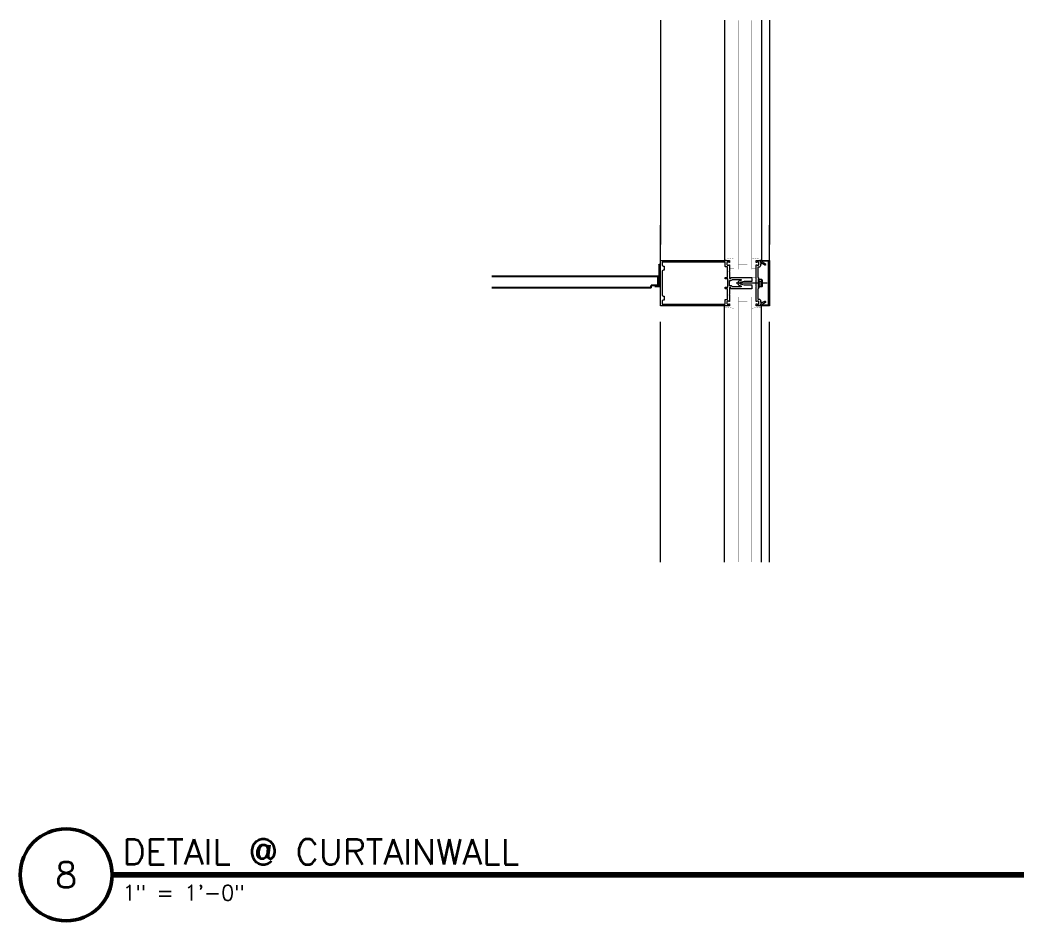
# Model space of a CAD drawing. Header units: inches. Extents: x 4066 to 5785, y 40 to 930.
# Drawn here: x 4348.6 to 4403.9, y 497 to 546.6 of the extents above; entities that cross this region are included whole.
import ezdxf
from ezdxf.enums import TextEntityAlignment as Align

# ---------------------------------------------------------------- set-up
doc = ezdxf.new("R2010")
doc.units = ezdxf.units.IN
doc.header["$LTSCALE"] = 0.5
doc.header["$MEASUREMENT"] = 0
doc.layers.get('0').update_dxf_attribs({"lineweight": 18})
for name, color, linetype, lineweight in [('A-Detl-Fine', 90, 'Continuous', 18), ('A-Detl-Medm', 31, 'Continuous', 25), ('A-Detl-Thin', 150, 'Continuous', 18), ('G-Anno-Ttlb', 213, 'Continuous', 50)]:
    doc.layers.add(name, color=color, linetype=linetype, lineweight=lineweight)
doc.styles.add('Arch-Dim', font='romans.shx', dxfattribs={"width": 0.75})
doc.styles.add('RomanS', font='romans.shx')

# ---------------------------------------------------------------- blocks, each defined once
blk = doc.blocks.new('Anno_Title_A1')
at = {"color": 0, "linetype": 'ByBlock', "lineweight": -2}
blk.add_circle((0, 0), 2.25, dxfattribs=at)
blk.add_circle((0, 0), 2.25, dxfattribs=at)
at = {"color": 0, "linetype": 'ByBlock', "lineweight": -2, "style": 'RomanS'}
blk.add_attdef('NUMBER', text='', height=1.25, dxfattribs=at).set_placement((0, 0), align=Align.MIDDLE)
blk = doc.blocks.new('Anno_Title_T1')
at = {"color": 0, "linetype": 'ByBlock', "lineweight": -2, "style": 'RomanS'}
blk.add_attdef('TITLE', (2.75, 0.5), '', height=1.25, dxfattribs=at)
blk.add_attdef('SCALE', text='', height=0.75, dxfattribs=at).set_placement((2.75, -0.5), align=Align.TOP_LEFT)

msp = doc.modelspace()

# ---------------------------------------------------------------- linework, layer by layer
at = {"layer": 'A-Detl-Fine'}
for p, q in [((4387.28556, 546.56638), (4387.28556, 533.42085)), ((4389.3177, 546.56638), (4389.3177, 533.42085)), ((4387.28556, 533.42085), (4387.28556, 533.36183)), ((4389.3177, 533.42085), (4389.3177, 533.36005)), ((4389.62904, 532.11183), (4387.93523, 532.11183)), ((4389.20333, 532.35502), (4389.16333, 532.35502)), ((4389.16333, 531.85502), (4389.16333, 532.35502)), ((4389.20333, 531.85502), (4389.16333, 531.85502)), ((4389.20333, 531.85502), (4389.20333, 532.35502)), ((4389.34301, 532.30794), (4389.20333, 532.30794)), ((4389.34301, 532.20649), (4389.20333, 532.20649)), ((4389.34301, 532.00357), (4389.20333, 532.00357)), ((4389.34301, 531.90211), (4389.20333, 531.90211)), ((4389.34693, 531.91843), (4389.34693, 532.29162)), ((4389.36564, 532.29162), (4389.34693, 532.29162)), ((4389.36564, 531.91843), (4389.34693, 531.91843)), ((4389.37793, 531.95284), (4389.37793, 532.25722)), ((4387.28556, 530.80282), (4387.28556, 530.86183)), ((4387.28556, 516.77216), (4387.28556, 530.80282)), ((4389.3177, 530.80282), (4389.3177, 530.86362)), ((4389.3177, 516.77216), (4389.3177, 530.80282))]:
    msp.add_line(p, q, dxfattribs=at)
at = {"layer": 'A-Detl-Fine', "const_width": 0.01111}
for points in [[(4387.81327, 533.49563), (4387.28556, 533.42085)], [(4388.79, 533.49563), (4389.3177, 533.42085)], [(4387.56895, 532.89314), (4387.81327, 532.89314)], [(4389.03431, 532.89314), (4388.79, 532.89314)], [(4389.03454, 532.4177), (4388.79024, 532.4177)], [(4387.56895, 531.33053), (4387.81327, 531.33053)], [(4389.03431, 531.33053), (4388.79, 531.33053)], [(4388.79024, 531.80596), (4389.03454, 531.80596)], [(4387.81327, 530.72804), (4387.28556, 530.80282)], [(4388.79, 530.72804), (4389.3177, 530.80282)]]:
    msp.add_lwpolyline(points, dxfattribs=at)
at = {"layer": 'A-Detl-Fine', "linetype": 'Continuous', "const_width": 0.01111}
for points in [[(4388.79024, 532.4177), (4388.79024, 532.35662)], [(4388.79024, 531.86703), (4388.79024, 531.80596)]]:
    msp.add_lwpolyline(points, dxfattribs=at)
at = {"layer": 'A-Detl-Fine'}
for centre, radius, start, end in [((4389.32362, 532.25722), 0.05431, 290.9107, 69.0893), ((4389.21308, 532.10502), 0.16485, 322.0123, 37.9877), ((4389.32362, 531.95284), 0.05431, 290.9107, 69.0893)]:
    msp.add_arc(centre, radius, start, end, dxfattribs=at)
at = {"layer": 'A-Detl-Medm'}
for p, q in [((4383.64216, 532.48414), (4374.49469, 532.48414)), ((4383.64216, 531.98714), (4383.64216, 532.48414)), ((4383.26716, 531.85914), (4374.49469, 531.85914)), ((4383.64216, 531.98714), (4383.26716, 531.98714)), ((4383.26716, 531.85914), (4383.26716, 531.98714))]:
    msp.add_line(p, q, dxfattribs=at)
at = {"layer": 'A-Detl-Medm', "linetype": 'Continuous', "const_width": 0.01111}
for points in [[(4387.81302, 532.87322), (4387.81302, 546.56638)], [(4388.05732, 532.87322), (4388.05732, 546.56638)], [(4388.54593, 546.56638), (4388.54593, 532.87322)], [(4388.79024, 546.56638), (4388.79024, 532.87322)], [(4388.05732, 533.11752), (4388.54593, 533.11752)], [(4387.81302, 532.87322), (4388.79024, 532.87322)], [(4387.81302, 531.35045), (4387.81302, 516.77216)], [(4387.81302, 531.35045), (4388.79024, 531.35045)], [(4388.05732, 531.35045), (4388.05732, 516.77216)], [(4388.54593, 516.77216), (4388.54593, 531.35045)], [(4388.79024, 516.77216), (4388.79024, 531.35045)], [(4388.05732, 531.10615), (4388.54593, 531.10615)]]:
    msp.add_lwpolyline(points, dxfattribs=at)
at = {"layer": 'A-Detl-Medm'}
msp.add_lwpolyline([(4383.67341, 533.17164), (4383.70466, 533.14039), (4383.70466, 531.92164), (4383.45466, 531.92164)], dxfattribs=at)
at = {"layer": 'A-Detl-Thin'}
for p, q in [((4383.76676, 546.56638), (4383.7668, 534.23948)), ((4389.76747, 546.56638), (4389.76747, 534.23944)), ((4383.76648, 533.36183), (4383.76648, 535.29933)), ((4389.76747, 533.36183), (4389.76747, 535.29933)), ((4383.76648, 530.86183), (4383.76648, 535.10913)), ((4389.76747, 530.86183), (4389.76747, 535.10913)), ((4383.76715, 530.86183), (4383.76715, 533.36183)), ((4383.76715, 533.36183), (4387.54918, 533.36183)), ((4387.2951, 533.2641), (4383.86487, 533.2641)), ((4383.86487, 533.2641), (4383.86487, 533.10776)), ((4383.86487, 533.10776), (4383.86491, 533.10776)), ((4383.86491, 533.10776), (4383.8729, 533.07817)), ((4383.8729, 533.07817), (4383.89393, 533.05713)), ((4383.89393, 533.05713), (4383.92351, 533.04913)), ((4383.92351, 533.04913), (4383.92351, 533.04912)), ((4383.92351, 533.04912), (4383.98215, 533.04912)), ((4383.98215, 533.04912), (4383.98215, 532.81948)), ((4387.2951, 533.26408), (4387.2951, 533.2641)), ((4387.3099, 533.26009), (4387.2951, 533.26408)), ((4387.32041, 533.24957), (4387.3099, 533.26009)), ((4387.32439, 533.2348), (4387.32041, 533.24957)), ((4387.32441, 533.2348), (4387.32439, 533.2348)), ((4387.32441, 533.03447), (4387.32441, 533.2348)), ((4387.32445, 533.03447), (4387.32441, 533.03447)), ((4387.32711, 533.02462), (4387.32445, 533.03447)), ((4387.33411, 533.01762), (4387.32711, 533.02462)), ((4387.34395, 533.01495), (4387.33411, 533.01762)), ((4387.34395, 533.01493), (4387.34395, 533.01495)), ((4387.44657, 533.01493), (4387.34395, 533.01493)), ((4387.42216, 533.22894), (4387.42214, 533.22894)), ((4387.42214, 533.22894), (4387.42214, 533.14294)), ((4387.42214, 533.14294), (4387.42216, 533.14294)), ((4387.42881, 533.2536), (4387.42216, 533.22894)), ((4387.42216, 533.14294), (4387.42881, 533.11828)), ((4387.44634, 533.27113), (4387.42881, 533.2536)), ((4387.42881, 533.11828), (4387.44634, 533.10075)), ((4387.47099, 533.2778), (4387.44634, 533.27113)), ((4387.44634, 533.10075), (4387.47099, 533.09408)), ((4387.44657, 532.4177), (4387.44657, 533.01493)), ((4387.48126, 533.2778), (4387.47099, 533.2778)), ((4387.47099, 533.09408), (4387.48126, 533.09408)), ((4387.48128, 533.27778), (4387.48126, 533.2778)), ((4387.48126, 533.0941), (4387.50416, 533.09711)), ((4387.48126, 533.09408), (4387.48126, 533.0941)), ((4387.50421, 533.27475), (4387.48128, 533.27778)), ((4387.50416, 533.09711), (4387.52532, 533.10591)), ((4387.52538, 533.26593), (4387.50421, 533.27475)), ((4387.52532, 533.10591), (4387.54362, 533.12002)), ((4387.54368, 533.2518), (4387.52538, 533.26593)), ((4387.54362, 533.12002), (4387.54368, 533.12002)), ((4387.55426, 533.2475), (4387.54368, 533.25185)), ((4387.54368, 533.25185), (4387.54368, 533.2518)), ((4387.54368, 533.12002), (4387.55426, 533.12438)), ((4387.54918, 533.36183), (4387.54918, 533.3618)), ((4387.54918, 533.3618), (4387.55902, 533.35913)), ((4387.56425, 533.25162), (4387.55426, 533.2475)), ((4387.55426, 533.12438), (4387.56425, 533.12026)), ((4387.55902, 533.35913), (4387.56602, 533.35213)), ((4387.56869, 533.26216), (4387.56425, 533.25162)), ((4387.56425, 533.12026), (4387.56869, 533.10972)), ((4387.56602, 533.35213), (4387.56869, 533.34229)), ((4387.56869, 533.34229), (4387.56873, 533.34229)), ((4387.56873, 533.26216), (4387.56869, 533.26216)), ((4387.56869, 533.10972), (4387.56873, 533.10972)), ((4387.56873, 533.34229), (4387.56873, 533.26216)), ((4387.56873, 533.10972), (4387.56873, 532.76573)), ((4389.27494, 533.28365), (4389.27494, 533.3032)), ((4389.27494, 533.3032), (4389.27498, 533.3032)), ((4389.27498, 533.28365), (4389.27494, 533.28365)), ((4389.27498, 533.3032), (4389.28299, 533.33277)), ((4389.28031, 533.26394), (4389.27498, 533.28365)), ((4389.29433, 533.24994), (4389.28031, 533.26394)), ((4389.28299, 533.33277), (4389.30401, 533.35379)), ((4389.31404, 533.24459), (4389.29433, 533.24994)), ((4389.30401, 533.35379), (4389.33358, 533.3618)), ((4389.33358, 533.36179), (4389.30401, 533.35378)), ((4389.33374, 533.24992), (4389.31404, 533.24459)), ((4389.33358, 533.3618), (4389.33358, 533.36183)), ((4389.33358, 533.36183), (4389.76747, 533.36183)), ((4389.33358, 533.36183), (4389.33358, 533.36179)), ((4389.34775, 533.26393), (4389.33374, 533.24992)), ((4389.35309, 533.28365), (4389.34775, 533.26393)), ((4389.35311, 533.28365), (4389.35309, 533.28365)), ((4389.70883, 533.31298), (4389.35311, 533.31298)), ((4389.35311, 533.31298), (4389.35311, 533.28365)), ((4389.70883, 530.91071), (4389.70883, 533.31298)), ((4389.76747, 533.36183), (4389.76747, 530.86183)), ((4383.86491, 532.76085), (4383.86487, 532.76085)), ((4383.86487, 532.76085), (4383.86487, 531.46284)), ((4383.8729, 532.79043), (4383.86491, 532.76085)), ((4383.89393, 532.81147), (4383.8729, 532.79043)), ((4383.92351, 532.81946), (4383.89393, 532.81147)), ((4383.98215, 532.81948), (4383.92351, 532.81948)), ((4383.92351, 532.81948), (4383.92351, 532.81946)), ((4387.32443, 532.39816), (4387.3271, 532.408)), ((4387.3271, 532.408), (4387.33411, 532.415)), ((4387.33411, 532.415), (4387.34395, 532.41767)), ((4387.34395, 532.41767), (4387.34395, 532.4177)), ((4387.34395, 532.4177), (4387.44657, 532.4177)), ((4387.56873, 532.76573), (4387.55406, 532.75106)), ((4387.55406, 532.75106), (4387.56873, 532.73642)), ((4387.56873, 532.73642), (4387.56873, 532.36883)), ((4387.64298, 532.36883), (4387.64298, 532.40792)), ((4387.64298, 532.40792), (4387.643, 532.40792)), ((4387.643, 532.40792), (4387.64434, 532.41284)), ((4387.64434, 532.41284), (4387.64784, 532.41634)), ((4387.64784, 532.41634), (4387.65276, 532.41767)), ((4387.65276, 532.41767), (4387.65276, 532.4177)), ((4387.65276, 532.4177), (4388.79024, 532.4177)), ((4388.79024, 532.4177), (4388.79024, 532.37861)), ((4387.32441, 532.35907), (4387.32441, 532.39816)), ((4387.32441, 532.39816), (4387.32443, 532.39816)), ((4387.32445, 532.35907), (4387.32441, 532.35907)), ((4387.32441, 531.82551), (4387.32441, 531.8646)), ((4387.32441, 531.8646), (4387.32443, 531.8646)), ((4387.32443, 531.8646), (4387.3271, 531.87445)), ((4387.32711, 532.34922), (4387.32445, 532.35907)), ((4387.3271, 531.87445), (4387.33411, 531.88145)), ((4387.33411, 532.34222), (4387.32711, 532.34922)), ((4387.34395, 532.33954), (4387.33411, 532.34222)), ((4387.33411, 531.88145), (4387.34395, 531.88411)), ((4387.34395, 532.33952), (4387.34395, 532.33954)), ((4387.47099, 532.33952), (4387.34395, 532.33952)), ((4387.34395, 531.88411), (4387.34395, 531.88413)), ((4387.34395, 531.88413), (4387.47099, 531.88413)), ((4387.47099, 531.88413), (4387.47099, 532.33952)), ((4387.56873, 532.36883), (4387.57006, 532.36391)), ((4387.56873, 531.96231), (4387.56873, 532.26134)), ((4387.56873, 532.26134), (4387.63322, 532.26134)), ((4387.63322, 531.96231), (4387.56873, 531.96231)), ((4387.57006, 531.85974), (4387.56873, 531.85482)), ((4387.56873, 531.85482), (4387.56873, 531.48727)), ((4387.57006, 532.36391), (4387.57356, 532.3604)), ((4387.57356, 531.86325), (4387.57006, 531.85974)), ((4387.57356, 532.3604), (4387.57849, 532.35907)), ((4387.57849, 531.86458), (4387.57356, 531.86325)), ((4387.57849, 532.35907), (4387.63322, 532.35907)), ((4387.63322, 531.8646), (4387.57849, 531.8646)), ((4387.57849, 531.8646), (4387.57849, 531.86458)), ((4387.6332, 532.26135), (4387.67189, 532.26852)), ((4387.63322, 532.26134), (4387.6332, 532.26135)), ((4387.63322, 532.35909), (4387.63814, 532.36041)), ((4387.63322, 532.35907), (4387.63322, 532.35909)), ((4387.63325, 531.96229), (4387.63322, 531.96231)), ((4387.63322, 531.86456), (4387.63322, 531.8646)), ((4387.63814, 531.86324), (4387.63322, 531.86456)), ((4387.67195, 531.9551), (4387.63325, 531.96229)), ((4387.63814, 532.36041), (4387.64164, 532.36391)), ((4387.64164, 531.85974), (4387.63814, 531.86324)), ((4387.64164, 532.36391), (4387.64296, 532.36883)), ((4387.64296, 531.85482), (4387.64164, 531.85974)), ((4387.64296, 532.36883), (4387.64298, 532.36883)), ((4387.64298, 531.85482), (4387.64296, 531.85482)), ((4387.64298, 531.81573), (4387.64298, 531.85482)), ((4387.67189, 532.26852), (4387.70494, 532.28874)), ((4387.70498, 531.93485), (4387.67195, 531.9551)), ((4387.70494, 532.28874), (4387.72895, 532.31994)), ((4387.72896, 531.90364), (4387.70498, 531.93485)), ((4387.72895, 532.31994), (4387.72896, 532.31998)), ((4387.72896, 532.31998), (4388.18191, 532.31998)), ((4388.18191, 531.90367), (4387.72896, 531.90367)), ((4387.72896, 531.90367), (4387.72896, 531.90364)), ((4388.04703, 532.18361), (4388.03011, 532.13669)), ((4388.03011, 532.13669), (4388.03011, 532.08698)), ((4388.03011, 532.08698), (4388.04703, 532.04005)), ((4388.08086, 532.22218), (4388.04703, 532.18361)), ((4388.04703, 532.04005), (4388.08086, 532.00148)), ((4388.13161, 532.24682), (4388.08086, 532.22218)), ((4388.08086, 532.00148), (4388.13161, 531.97685)), ((4388.1569, 532.15242), (4388.1292, 532.12891)), ((4388.1292, 532.12891), (4388.1292, 532.09476)), ((4388.1292, 532.09476), (4388.1569, 532.07124)), ((4388.18948, 532.26235), (4388.13159, 532.24682)), ((4388.13159, 532.24682), (4388.13161, 532.24682)), ((4388.13161, 531.97685), (4388.13159, 531.97683)), ((4388.13159, 531.97683), (4388.18948, 531.96132)), ((4388.37003, 532.20954), (4388.1569, 532.15244)), ((4388.1569, 532.15244), (4388.1569, 532.15242)), ((4388.1569, 532.07124), (4388.1569, 532.07123)), ((4388.1569, 532.07123), (4388.37003, 532.01411)), ((4388.18191, 532.31998), (4388.18191, 532.31996)), ((4388.18191, 532.31996), (4388.20645, 532.30698)), ((4388.20645, 531.91667), (4388.18191, 531.90371)), ((4388.18191, 531.90371), (4388.18191, 531.90367)), ((4388.20984, 532.28124), (4388.18948, 532.26237)), ((4388.18948, 532.26237), (4388.18948, 532.26235)), ((4388.18948, 531.96132), (4388.1895, 531.9613)), ((4388.1895, 531.9613), (4388.20985, 531.94242)), ((4388.20645, 532.30698), (4388.20984, 532.28124)), ((4388.20985, 531.94242), (4388.20645, 531.91667)), ((4388.79024, 532.20954), (4388.37003, 532.20954)), ((4388.37003, 532.01411), (4388.79024, 532.01411)), ((4388.79024, 532.37861), (4388.80491, 532.36395)), ((4388.80491, 532.36395), (4388.79024, 532.34928)), ((4388.79024, 532.34928), (4388.79024, 532.27796)), ((4388.79024, 532.27796), (4388.80491, 532.2633)), ((4388.80491, 532.2633), (4388.79024, 532.24864)), ((4388.79024, 532.24864), (4388.79024, 532.20954)), ((4388.79024, 532.01411), (4388.79024, 531.97501)), ((4388.79024, 531.97501), (4388.80491, 531.96037)), ((4388.80491, 531.96037), (4388.79024, 531.9457)), ((4388.79024, 531.9457), (4388.79024, 531.87437)), ((4388.79024, 531.87437), (4388.80491, 531.8597)), ((4388.80491, 531.8597), (4388.79024, 531.84505)), ((4383.86487, 531.46284), (4383.86491, 531.46284)), ((4383.86491, 531.46284), (4383.8729, 531.43326)), ((4383.8729, 531.43326), (4383.89393, 531.41222)), ((4383.89393, 531.41222), (4383.92351, 531.40422)), ((4383.92351, 531.40422), (4383.92351, 531.4042)), ((4383.92351, 531.4042), (4383.98215, 531.4042)), ((4383.98215, 531.4042), (4383.98215, 531.17455)), ((4387.32445, 531.82551), (4387.32441, 531.82551)), ((4387.32711, 531.81566), (4387.32445, 531.82551)), ((4387.33411, 531.80866), (4387.32711, 531.81566)), ((4387.34395, 531.80598), (4387.33411, 531.80866)), ((4387.34395, 531.80596), (4387.34395, 531.80598)), ((4387.44657, 531.80596), (4387.34395, 531.80596)), ((4387.44657, 531.20876), (4387.44657, 531.80596)), ((4387.56873, 531.48727), (4387.55406, 531.47261)), ((4387.55406, 531.47261), (4387.56873, 531.45794)), ((4387.56873, 531.45794), (4387.56873, 531.11397)), ((4387.643, 531.81573), (4387.64298, 531.81573)), ((4387.64434, 531.81081), (4387.643, 531.81573)), ((4387.64784, 531.80731), (4387.64434, 531.81081)), ((4387.65276, 531.80596), (4387.64784, 531.80731)), ((4388.79024, 531.80596), (4387.65276, 531.80596)), ((4388.79024, 531.84505), (4388.79024, 531.80596)), ((4387.54918, 530.86183), (4383.76715, 530.86183)), ((4383.86491, 531.11591), (4383.86487, 531.11591)), ((4383.86487, 531.11591), (4383.86487, 530.95957)), ((4383.86487, 530.95957), (4387.2951, 530.95957)), ((4383.8729, 531.1455), (4383.86491, 531.11591)), ((4383.89393, 531.16653), (4383.8729, 531.1455)), ((4383.92351, 531.17454), (4383.89393, 531.16653)), ((4383.98215, 531.17455), (4383.92351, 531.17455)), ((4383.92351, 531.17455), (4383.92351, 531.17454)), ((4387.2951, 530.95959), (4387.30989, 530.96358)), ((4387.2951, 530.95957), (4387.2951, 530.95959)), ((4387.30989, 530.96358), (4387.3204, 530.97409)), ((4387.3204, 530.97409), (4387.32439, 530.98887)), ((4387.32439, 530.98887), (4387.32441, 530.98887)), ((4387.32441, 530.98887), (4387.32441, 531.18922)), ((4387.32441, 531.18922), (4387.32443, 531.18922)), ((4387.32443, 531.18922), (4387.3271, 531.19906)), ((4387.3271, 531.19906), (4387.33411, 531.20606)), ((4387.33411, 531.20606), (4387.34395, 531.20872)), ((4387.34395, 531.20872), (4387.34395, 531.20876)), ((4387.34395, 531.20876), (4387.44657, 531.20876)), ((4387.42216, 531.08073), (4387.42214, 531.08073)), ((4387.42214, 531.08073), (4387.42214, 530.99475)), ((4387.42214, 530.99475), (4387.42216, 530.99475)), ((4387.42881, 531.10539), (4387.42216, 531.08073)), ((4387.42216, 530.99475), (4387.42881, 530.97009)), ((4387.44634, 531.12292), (4387.42881, 531.10539)), ((4387.42881, 530.97009), (4387.44634, 530.95256)), ((4387.47099, 531.12959), (4387.44634, 531.12292)), ((4387.44634, 530.95256), (4387.47099, 530.94589)), ((4387.48126, 531.12961), (4387.47099, 531.12961)), ((4387.47099, 531.12961), (4387.47099, 531.12959)), ((4387.47099, 530.94589), (4387.48126, 530.94589)), ((4387.48128, 531.12959), (4387.48126, 531.12961)), ((4387.48126, 530.94591), (4387.50416, 530.94893)), ((4387.48126, 530.94589), (4387.48126, 530.94591)), ((4387.50421, 531.12656), (4387.48128, 531.12959)), ((4387.50416, 530.94893), (4387.52532, 530.95773)), ((4387.52538, 531.11775), (4387.50421, 531.12656)), ((4387.52532, 530.95773), (4387.54362, 530.97183)), ((4387.54368, 531.10361), (4387.52538, 531.11775)), ((4387.54362, 530.97183), (4387.54368, 530.97182)), ((4387.55426, 531.09931), (4387.54368, 531.10367)), ((4387.54368, 531.10367), (4387.54368, 531.10361)), ((4387.54368, 530.97182), (4387.55426, 530.97617)), ((4387.55902, 530.86454), (4387.54918, 530.86187)), ((4387.54918, 530.86187), (4387.54918, 530.86183)), ((4387.56425, 531.10343), (4387.55426, 531.09931)), ((4387.55426, 530.97617), (4387.56425, 530.97205)), ((4387.56602, 530.87154), (4387.55902, 530.86454)), ((4387.56869, 531.11397), (4387.56425, 531.10343)), ((4387.56425, 530.97205), (4387.56869, 530.96151)), ((4387.56869, 530.88138), (4387.56602, 530.87154)), ((4387.56873, 531.11397), (4387.56869, 531.11397)), ((4387.56869, 530.96151), (4387.56873, 530.96151)), ((4387.56873, 530.88138), (4387.56869, 530.88138)), ((4387.56873, 530.96151), (4387.56873, 530.88138)), ((4389.27494, 530.92047), (4389.27494, 530.94002)), ((4389.27494, 530.94002), (4389.27498, 530.94002)), ((4389.27496, 530.92047), (4389.27494, 530.92047)), ((4389.28299, 530.8909), (4389.27496, 530.92047)), ((4389.27498, 530.94002), (4389.28031, 530.95973)), ((4389.28031, 530.95973), (4389.29433, 530.97374)), ((4389.30401, 530.86988), (4389.28299, 530.8909)), ((4389.29433, 530.97374), (4389.31404, 530.97907)), ((4389.33358, 530.86187), (4389.30401, 530.86988)), ((4389.31404, 530.97907), (4389.33375, 530.97373)), ((4389.33358, 530.86183), (4389.33358, 530.86187)), ((4389.76747, 530.86183), (4389.33358, 530.86183)), ((4389.33375, 530.97373), (4389.34776, 530.95973)), ((4389.34776, 530.95973), (4389.35309, 530.94002)), ((4389.35309, 530.94002), (4389.35311, 530.94002)), ((4389.35311, 530.94002), (4389.35311, 530.91071)), ((4389.35311, 530.91071), (4389.70883, 530.91071)), ((4383.76678, 516.77216), (4383.7668, 529.98419)), ((4389.76747, 516.77216), (4389.76747, 529.98423))]:
    msp.add_line(p, q, dxfattribs=at)
msp.add_lwpolyline([(4389.49969, 531.11663), (4389.49971, 531.11661), (4389.51946, 531.12183), (4389.53859, 531.1167), (4389.55308, 531.1023), (4389.5583, 531.08255), (4389.55317, 531.06342), (4389.53877, 531.04894), (4389.53879, 531.04892), (4389.36033, 530.94589), (4389.36031, 530.94585), (4389.3278, 530.9774), (4389.28592, 530.97053), (4389.2652, 530.93026), (4389.26516, 530.93026), (4389.26516, 530.89117), (4389.26514, 530.89117), (4389.26114, 530.87638), (4389.25063, 530.86587), (4389.23585, 530.86187), (4389.23585, 530.86183), (4389.05408, 530.86183), (4389.05408, 530.86187), (4389.04424, 530.86454), (4389.03724, 530.87154), (4389.03458, 530.88138), (4389.03454, 530.88138), (4389.03454, 530.96151), (4389.03456, 530.96151), (4389.03901, 530.97205), (4389.049, 530.97617), (4389.05958, 530.97182), (4389.05962, 530.97187), (4389.07791, 530.95775), (4389.09907, 530.94894), (4389.122, 530.94591), (4389.122, 530.94589), (4389.13227, 530.94589), (4389.13227, 530.94591), (4389.15691, 530.95256), (4389.17444, 530.97008), (4389.1811, 530.99475), (4389.18112, 530.99475), (4389.18112, 531.08073), (4389.1811, 531.08073), (4389.17446, 531.10538), (4389.15693, 531.12291), (4389.13227, 531.12957), (4389.13227, 531.12961), (4389.122, 531.12961), (4389.122, 531.12959), (4389.09909, 531.12656), (4389.07792, 531.11776), (4389.05962, 531.10363), (4389.05958, 531.10367), (4389.049, 531.09931), (4389.03901, 531.10343), (4389.03458, 531.11397), (4389.03454, 531.11397), (4389.03454, 531.89195), (4389.01989, 531.90661), (4389.03454, 531.92128), (4389.03454, 532.30239), (4389.01989, 532.31704), (4389.03454, 532.3317), (4389.03454, 533.10972), (4389.03456, 533.10972), (4389.03901, 533.12026), (4389.049, 533.12438), (4389.05958, 533.12002), (4389.05962, 533.12006), (4389.07791, 533.10594), (4389.09907, 533.09713), (4389.122, 533.0941), (4389.122, 533.09408), (4389.13227, 533.09408), (4389.13227, 533.0941), (4389.15691, 533.10075), (4389.17444, 533.11827), (4389.1811, 533.14294), (4389.18112, 533.14294), (4389.18112, 533.22894), (4389.1811, 533.22894), (4389.17446, 533.25359), (4389.15693, 533.27111), (4389.13227, 533.27778), (4389.13227, 533.2778), (4389.122, 533.2778), (4389.122, 533.27778), (4389.09909, 533.27475), (4389.07792, 533.26595), (4389.05962, 533.25182), (4389.05958, 533.25185), (4389.049, 533.2475), (4389.03901, 533.25162), (4389.03458, 533.26216), (4389.03454, 533.26216), (4389.03454, 533.34229), (4389.03458, 533.34229), (4389.03724, 533.35213), (4389.04424, 533.35913), (4389.05408, 533.3618), (4389.05408, 533.36183), (4389.23585, 533.36183), (4389.23585, 533.36182), (4389.25064, 533.35781), (4389.26115, 533.3473), (4389.26514, 533.33252), (4389.26516, 533.33252), (4389.26516, 533.29343), (4389.2652, 533.29343), (4389.28591, 533.25316), (4389.32778, 533.24627), (4389.36031, 533.2778), (4389.36033, 533.2778), (4389.53879, 533.17475), (4389.53879, 533.17472), (4389.55318, 533.16023), (4389.5583, 533.1411), (4389.55306, 533.12137), (4389.53858, 533.10696), (4389.51945, 533.10183), (4389.49971, 533.10706), (4389.49969, 533.10704), (4389.39692, 533.16639), (4389.26516, 533.16639), (4389.26516, 533.05499), (4389.26514, 533.05497), (4389.25713, 533.02541), (4389.23611, 533.0044), (4389.20655, 532.99639), (4389.20655, 532.99635), (4389.13227, 532.99635), (4389.13227, 532.42943), (4389.15669, 532.40498), (4389.15669, 532.12648), (4389.14203, 532.11183), (4389.15669, 532.09717), (4389.15669, 531.81866), (4389.13227, 531.79424), (4389.13227, 531.22732), (4389.20655, 531.22732), (4389.20655, 531.2273), (4389.23613, 531.21928), (4389.25715, 531.19826), (4389.26514, 531.16868), (4389.26516, 531.1687), (4389.26516, 531.0573), (4389.39692, 531.0573)], close=True, dxfattribs=at)
at = {"layer": 'G-Anno-Ttlb'}
msp.add_lwpolyline([(4353.63166, 499.58051, 0.3, 0.3, 0), (4403.76286, 499.58051, 0.3, 0.3, 0)], format="xyseb", dxfattribs=at)

# ---------------------------------------------------------------- block references
ref = msp.add_blockref('Anno_Title_A1', (4351.10041, 499.58051), dxfattribs=dict(at, xscale=1.125, yscale=1.125, zscale=1.125))
ref.add_attrib('NUMBER', '8', dxfattribs={"layer": '0', "color": 0, "linetype": 'ByBlock', "lineweight": -2, "height": 1.40625, "style": 'Arch-Dim'}).set_placement((4351.10041, 499.58051), align=Align.MIDDLE)
ref = msp.add_blockref('Anno_Title_T1', (4351.10041, 499.58051), dxfattribs=dict(at, xscale=1.125, yscale=1.125, zscale=1.125))
ref.add_attrib('SCALE', '1" = 1\'-0"', dxfattribs={"layer": '0', "color": 0, "linetype": 'ByBlock', "lineweight": -2, "height": 0.84375, "style": 'Arch-Dim'}).set_placement((4354.19416, 499.01801), align=Align.TOP_LEFT)
ref.add_attrib('TITLE', 'DETAIL @ CURTAINWALL', (4354.19416, 500.14301), dxfattribs={"layer": '0', "color": 0, "linetype": 'ByBlock', "lineweight": -2, "height": 1.40625, "style": 'Arch-Dim'})

doc.saveas('drawing.dxf')
